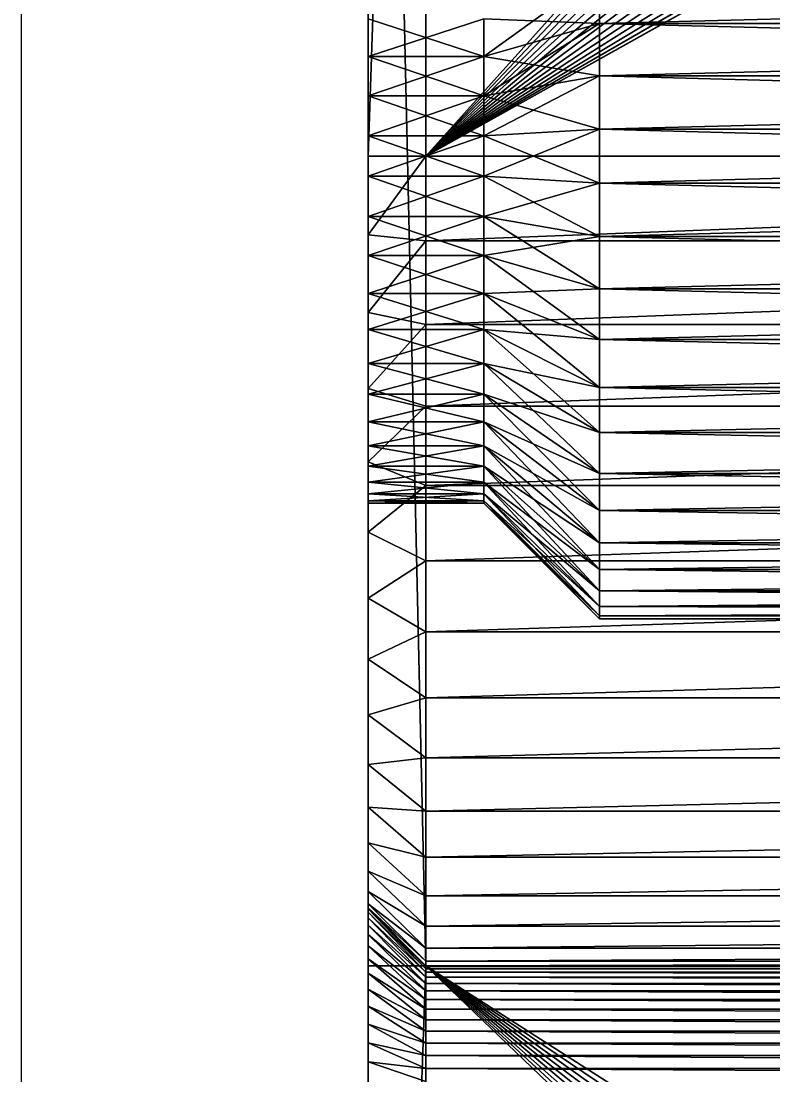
# Model space of a CAD drawing. Header units: millimetres. Extents: x 0 to 420, y 0 to 297.
# Drawn here: x 79.5 to 80.313, y 113.239 to 114.378 of the extents above; entities that cross this region are included whole.
import ezdxf

# ---------------------------------------------------------------- set-up
doc = ezdxf.new("R2010")
doc.units = ezdxf.units.MM
doc.layers.add('1', color=7, linetype='Continuous', true_color=0xffffff)
doc.layers.add('171', color=7, linetype='Continuous', true_color=0xffffff)
doc.styles.add('blockfont_v2', font='simplex.shx')
doc.dimstyles.get("Standard").update_dxf_attribs({"dimtxt": 0.18, "dimasz": 0.18, "dimexe": 0.18, "dimexo": 0.0625, "dimgap": 0.09, "dimtad": 0, "dimtih": 1, "dimtoh": 1, "dimdec": 4, "dimzin": 0, "dimdsep": 46, "dimtxsty": 'Standard', "dimcen": 0.09, "dimadec": 0, "dimazin": 0, "dimtfac": 1, "dimtdec": 4, "dimtofl": 0, "dimtmove": 0, "dimatfit": 3, "dimfxl": 1, "dimtolj": 1, "dimtzin": 0, "dimarcsym": 0})

# ---------------------------------------------------------------- blocks, each defined once
blk = doc.blocks.new('_U0')
at = {"layer": '171', "color": 124, "lineweight": 13, "transparency": 16777216}
for p, q in [((79.5, 116.9822), (79.5, 123.1461)), ((148, 116.9822), (148, 123.1461))]:
    blk.add_line(p, q, dxfattribs=at)
at = {"layer": '171', "color": 156, "lineweight": 13, "transparency": 16777216}
blk.add_line((79.5, 121.1461), (148, 121.1461), dxfattribs=at)
at = {"layer": '171', "color": 156, "lineweight": 18, "transparency": 16777216}
for points in [[(79.5, 121.1461), (83, 121.7632), (83, 120.529)], [(148, 121.1461), (144.5, 120.529), (144.5, 121.7632)]]:
    blk.add_solid(points, dxfattribs=at)
at = {"layer": '171', "color": 5, "linetype": 'Continuous', "lineweight": 13, "transparency": 16777216, "insert": (110.8358, 121.2234), "char_height": 3.5, "attachment_point": 7, "line_spacing_factor": 0.63253, "style": 'blockfont_v2'}
blk.add_mtext('\\W0.6866;548', dxfattribs=at)

msp = doc.modelspace()

# ---------------------------------------------------------------- linework, layer by layer
at = {"layer": '1', "color": 155, "linetype": 'Continuous', "lineweight": 18}
msp.add_line((79.5, 116.9822), (79.5, 48.4822), dxfattribs=at)
at = {"layer": '1', "color": 3, "linetype": 'Continuous', "lineweight": 18}
for p, q in [((79.875, 114.2322), (79.9375, 116.1072)), ((79.875, 116.1072), (79.875, 114.2322)), ((79.9375, 116.1072), (79.875, 114.2322)), ((79.875, 114.2322), (79.875, 116.1072)), ((79.875, 116.1072), (79.875, 114.2973)), ((79.875, 114.3397), (79.875, 116.1072)), ((79.875, 116.1072), (79.875, 114.254)), ((79.875, 114.2973), (79.875, 116.1072)), ((79.875, 116.1072), (79.875, 114.3397)), ((79.875, 116.1072), (79.875, 113.3572)), ((79.875, 114.254), (79.875, 116.1072)), ((79.9375, 113.3572), (79.875, 116.1072)), ((79.875, 116.1072), (79.9375, 113.3572)), ((79.875, 113.3572), (79.875, 116.1072)), ((79.9375, 116.1072), (79.9375, 114.2322)), ((79.9375, 114.2322), (79.9375, 116.1072)), ((79.9375, 113.3572), (79.9375, 116.1072)), ((79.9375, 116.1072), (79.9375, 113.3572)), ((79.9375, 114.2322), (80.8022, 115.1944)), ((80.8022, 115.1944), (79.9375, 114.2322)), ((79.9375, 114.2322), (80.8088, 115.1572)), ((80.8088, 115.1572), (79.9375, 114.2322)), ((79.9375, 114.2322), (80.8196, 115.121)), ((80.8196, 115.121), (79.9375, 114.2322)), ((79.9375, 114.2322), (80.8346, 115.0863)), ((80.8346, 115.0863), (79.9375, 114.2322)), ((79.9375, 114.2322), (80.8535, 115.0536)), ((80.8535, 115.0536), (79.9375, 114.2322)), ((80.876, 115.0233), (79.9375, 114.2322)), ((79.9375, 114.2322), (80.876, 115.0233)), ((79.9375, 114.2322), (80.902, 114.9958)), ((80.902, 114.9958), (79.9375, 114.2322)), ((79.9375, 114.2322), (80.9309, 114.9715)), ((80.9309, 114.9715), (79.9375, 114.2322)), ((79.9375, 114.2322), (80.9625, 114.9507)), ((80.9625, 114.9507), (79.9375, 114.2322)), ((79.9375, 114.2322), (80.9963, 114.9337)), ((80.9963, 114.9337), (79.9375, 114.2322)), ((79.9375, 114.2322), (81.0318, 114.9208)), ((81.0318, 114.9208), (79.9375, 114.2322)), ((81.0686, 114.9121), (79.9375, 114.2322)), ((79.9375, 114.2322), (81.0686, 114.9121)), ((79.9375, 114.2322), (81.1061, 114.9077)), ((79.9375, 114.2322), (81.1439, 114.9077)), ((81.1061, 114.9077), (79.9375, 114.2322)), ((81.1439, 114.9077), (79.9375, 114.2322)), ((80, 114.3397), (80.125, 114.4302)), ((80.125, 114.4302), (80, 114.3397)), ((80.125, 114.3756), (82.3125, 114.4302)), ((80.125, 114.3756), (80.125, 114.4302)), ((82.3125, 114.4302), (80.125, 114.3756)), ((80.125, 114.4302), (80.125, 114.3756)), ((80.125, 114.3756), (80.125, 114.4302)), ((80.125, 114.4302), (80.125, 114.3756)), ((79.875, 114.2322), (79.875, 114.4197)), ((79.875, 114.4197), (79.875, 114.2322)), ((79.875, 114.3397), (80, 114.3807)), ((79.875, 114.3397), (79.875, 114.3807)), ((80, 114.3807), (79.875, 114.3397)), ((79.875, 114.3807), (79.875, 114.3397)), ((79.875, 114.2322), (79.875, 114.3807)), ((79.875, 114.3807), (79.875, 114.2322)), ((79.875, 114.3807), (80, 114.3397)), ((79.875, 114.3807), (79.875, 114.3397)), ((80, 114.3397), (79.875, 114.3807)), ((79.875, 114.3397), (79.875, 114.3807)), ((80, 114.3397), (80, 114.3807)), ((80, 114.3807), (80, 114.3397)), ((80, 114.3397), (80, 114.3807)), ((80, 114.3807), (80.125, 114.3756)), ((80.125, 114.3756), (80, 114.3807)), ((80, 114.3807), (80, 114.3397)), ((80, 114.2973), (80.125, 114.3756)), ((80, 114.3397), (80.125, 114.3756)), ((80.125, 114.3756), (80, 114.2973)), ((80.125, 114.3756), (80, 114.3397)), ((80, 114.3397), (80.125, 114.3756)), ((80.125, 114.3756), (80, 114.3397)), ((80.125, 114.319), (82.3125, 114.3756)), ((80.125, 114.3756), (82.3125, 114.3756)), ((80.125, 114.319), (80.125, 114.3756)), ((82.3125, 114.3756), (80.125, 114.319)), ((82.3125, 114.3756), (80.125, 114.3756)), ((80.125, 114.3756), (80.125, 114.319)), ((80.125, 114.3756), (82.3125, 114.3756)), ((80.125, 114.3756), (82.3125, 114.319)), ((82.3125, 114.3756), (80.125, 114.3756)), ((80.125, 114.319), (80.125, 114.3756)), ((80.125, 114.3756), (80.125, 114.319)), ((82.3125, 114.319), (80.125, 114.3756)), ((79.875, 114.2973), (80, 114.3397)), ((79.875, 114.3397), (80, 114.3397)), ((79.875, 114.2973), (79.875, 114.3397)), ((80, 114.3397), (79.875, 114.2973)), ((79.875, 114.3397), (79.875, 114.2973)), ((79.875, 114.2322), (79.875, 114.3397)), ((80, 114.3397), (79.875, 114.3397)), ((79.875, 114.3397), (79.875, 114.2322)), ((79.875, 114.3397), (80, 114.3397)), ((79.875, 114.3397), (80, 114.2973)), ((80, 114.3397), (79.875, 114.3397)), ((79.875, 114.3397), (79.875, 114.2973)), ((80, 114.2973), (79.875, 114.3397)), ((79.875, 114.2973), (79.875, 114.3397)), ((80, 114.2973), (80, 114.3397)), ((80, 114.3397), (80, 114.2973)), ((80, 114.2973), (80, 114.3397)), ((80, 114.3397), (80.125, 114.319)), ((80.125, 114.319), (80, 114.3397)), ((80, 114.3397), (80, 114.2973)), ((80, 114.254), (80.125, 114.319)), ((80, 114.2973), (80.125, 114.319)), ((80.125, 114.319), (80, 114.254)), ((80.125, 114.319), (80, 114.2973)), ((80, 114.2973), (80.125, 114.319)), ((80.125, 114.319), (80, 114.2973)), ((80.125, 114.2612), (82.3125, 114.319)), ((80.125, 114.319), (82.3125, 114.319)), ((80.125, 114.2612), (80.125, 114.319)), ((82.3125, 114.319), (80.125, 114.2612)), ((82.3125, 114.319), (80.125, 114.319)), ((80.125, 114.319), (80.125, 114.2612)), ((80.125, 114.319), (82.3125, 114.319)), ((80.125, 114.319), (82.3125, 114.2612)), ((82.3125, 114.319), (80.125, 114.319)), ((80.125, 114.2612), (80.125, 114.319)), ((80.125, 114.319), (80.125, 114.2612)), ((82.3125, 114.2612), (80.125, 114.319)), ((79.875, 114.254), (80, 114.2973)), ((79.875, 114.2973), (80, 114.2973)), ((79.875, 114.254), (79.875, 114.2973)), ((80, 114.2973), (79.875, 114.254)), ((79.875, 114.2973), (79.875, 114.254)), ((79.875, 114.2322), (79.875, 114.2973)), ((80, 114.2973), (79.875, 114.2973)), ((79.875, 114.2973), (79.875, 114.2322)), ((79.875, 114.2973), (80, 114.2973)), ((79.875, 114.2973), (80, 114.254)), ((80, 114.2973), (79.875, 114.2973)), ((79.875, 114.2973), (79.875, 114.254)), ((80, 114.254), (79.875, 114.2973)), ((79.875, 114.254), (79.875, 114.2973)), ((80, 114.254), (80, 114.2973)), ((80, 114.2973), (80, 114.254)), ((80, 114.254), (80, 114.2973)), ((80, 114.2973), (80.125, 114.2612)), ((80.125, 114.2612), (80, 114.2973)), ((80, 114.2973), (80, 114.254)), ((79.875, 114.254), (79.875, 114.1472)), ((79.875, 114.2322), (79.875, 114.254)), ((79.875, 114.2104), (79.875, 114.254)), ((80, 114.254), (79.875, 114.2104)), ((79.875, 114.254), (80, 114.254)), ((79.875, 114.2104), (80, 114.254)), ((79.875, 114.254), (79.875, 114.2104)), ((79.875, 114.1472), (79.875, 114.254)), ((80, 114.254), (79.875, 114.254)), ((79.875, 114.254), (79.875, 114.2322)), ((79.875, 114.254), (80, 114.2104)), ((80, 114.254), (79.875, 114.254)), ((79.875, 114.254), (80, 114.254)), ((79.875, 114.254), (79.875, 114.2104)), ((80, 114.2104), (79.875, 114.254)), ((79.875, 113.3572), (79.875, 114.254)), ((79.875, 114.254), (79.875, 113.3572)), ((79.875, 114.2104), (79.875, 114.254)), ((80.125, 114.2612), (80, 114.254)), ((80, 114.2104), (80.125, 114.2612)), ((80.125, 114.2612), (80, 114.2104)), ((80, 114.254), (80.125, 114.2612)), ((80, 114.254), (80.125, 114.2612)), ((80.125, 114.2612), (80, 114.254)), ((80, 114.2104), (80, 114.254)), ((80, 114.254), (80, 114.2104)), ((80, 114.2104), (80, 114.254)), ((80, 114.254), (80.125, 114.2031)), ((80.125, 114.2031), (80, 114.254)), ((80, 114.254), (80, 114.2104)), ((80.125, 114.2031), (80.125, 114.2612)), ((82.3125, 114.2612), (80.125, 114.2031)), ((80.125, 114.2612), (82.3125, 114.2612)), ((80.125, 114.2031), (82.3125, 114.2612)), ((82.3125, 114.2612), (80.125, 114.2612)), ((80.125, 114.2612), (80.125, 114.2031)), ((80.125, 114.2612), (82.3125, 114.2031)), ((82.3125, 114.2612), (80.125, 114.2612)), ((80.125, 114.2612), (82.3125, 114.2612)), ((80.125, 114.2031), (80.125, 114.2612)), ((80.125, 114.2612), (80.125, 114.2031)), ((82.3125, 114.2031), (80.125, 114.2612)), ((79.875, 114.2322), (79.9375, 114.2322)), ((79.875, 114.1472), (79.9375, 114.2322)), ((79.875, 114.2322), (79.875, 114.1472)), ((79.9375, 114.2322), (79.875, 114.2322)), ((79.9375, 114.2322), (79.875, 114.1472)), ((79.875, 114.1472), (79.875, 114.2322)), ((79.9375, 114.2322), (82.3125, 114.2322)), ((79.9375, 114.1407), (82.3125, 114.2322)), ((79.9375, 114.2322), (79.9375, 114.1407)), ((82.3125, 114.2322), (79.9375, 114.2322)), ((82.3125, 114.2322), (79.9375, 114.1407)), ((79.9375, 114.1407), (79.9375, 114.2322)), ((80, 114.2104), (79.875, 114.2104)), ((79.875, 114.2104), (79.875, 114.1472)), ((79.875, 114.2104), (79.875, 114.0632)), ((79.875, 114.1472), (79.875, 114.2104)), ((79.875, 114.167), (79.875, 114.2104)), ((80, 114.2104), (79.875, 114.167)), ((79.875, 114.2104), (80, 114.2104)), ((79.875, 114.167), (80, 114.2104)), ((79.875, 114.2104), (79.875, 114.167)), ((79.875, 114.0632), (79.875, 114.2104)), ((79.875, 114.2104), (79.875, 114.167)), ((80, 114.167), (79.875, 114.2104)), ((79.875, 114.2104), (80, 114.167)), ((80, 114.2104), (79.875, 114.2104)), ((79.875, 114.2104), (80, 114.2104)), ((79.875, 113.3572), (79.875, 114.2104)), ((79.875, 114.2104), (79.875, 113.3572)), ((79.875, 114.167), (79.875, 114.2104)), ((80.125, 114.2031), (80, 114.2104)), ((80, 114.167), (80, 114.2104)), ((80, 114.2104), (80.125, 114.2031)), ((80, 114.2104), (80, 114.167)), ((80, 114.167), (80, 114.2104)), ((80.125, 114.1453), (80, 114.2104)), ((80, 114.2104), (80, 114.167)), ((80, 114.2104), (80.125, 114.2031)), ((80.125, 114.2031), (80, 114.2104)), ((80, 114.2104), (80.125, 114.1453)), ((80, 114.167), (80.125, 114.2031)), ((80.125, 114.2031), (80, 114.167)), ((82.3125, 114.2031), (80.125, 114.2031)), ((80.125, 114.1453), (80.125, 114.2031)), ((82.3125, 114.2031), (80.125, 114.1453)), ((80.125, 114.2031), (82.3125, 114.2031)), ((80.125, 114.1453), (82.3125, 114.2031)), ((80.125, 114.2031), (80.125, 114.1453)), ((80.125, 114.1453), (80.125, 114.2031)), ((80.125, 114.2031), (80.125, 114.1453)), ((82.3125, 114.1453), (80.125, 114.2031)), ((80.125, 114.2031), (82.3125, 114.1453)), ((82.3125, 114.2031), (80.125, 114.2031)), ((80.125, 114.2031), (82.3125, 114.2031)), ((80, 114.167), (79.875, 114.167)), ((79.875, 114.167), (79.875, 114.0632)), ((79.875, 114.167), (79.875, 113.9811)), ((79.875, 114.0632), (79.875, 114.167)), ((79.875, 114.1246), (79.875, 114.167)), ((80, 114.167), (79.875, 114.1246)), ((79.875, 114.167), (80, 114.167)), ((79.875, 114.1246), (80, 114.167)), ((79.875, 114.167), (79.875, 114.1246)), ((79.875, 113.9811), (79.875, 114.167)), ((79.875, 114.167), (79.875, 114.1246)), ((80, 114.1246), (79.875, 114.167)), ((79.875, 114.167), (80, 114.1246)), ((80, 114.167), (79.875, 114.167)), ((79.875, 114.167), (80, 114.167)), ((79.875, 113.3572), (79.875, 114.167)), ((79.875, 114.167), (79.875, 113.3572)), ((79.875, 114.1246), (79.875, 114.167)), ((80.125, 114.1453), (80, 114.167)), ((80, 114.1246), (80, 114.167)), ((80, 114.167), (80.125, 114.1453)), ((80, 114.167), (80, 114.1246)), ((80, 114.1246), (80, 114.167)), ((80.125, 114.0888), (80, 114.167)), ((80, 114.167), (80, 114.1246)), ((80, 114.167), (80.125, 114.1453)), ((80.125, 114.1453), (80, 114.167)), ((80, 114.167), (80.125, 114.0888)), ((79.875, 114.1472), (79.9375, 114.1407)), ((79.875, 114.1472), (79.875, 114.0632)), ((79.9375, 114.1407), (79.875, 114.1472)), ((79.875, 114.0632), (79.875, 114.1472)), ((79.875, 114.0632), (79.9375, 114.1407)), ((79.9375, 114.1407), (79.875, 114.0632)), ((79.9375, 114.1407), (82.3125, 114.1407)), ((79.9375, 114.0502), (82.3125, 114.1407)), ((79.9375, 114.1407), (79.9375, 114.0502)), ((82.3125, 114.1407), (79.9375, 114.1407)), ((82.3125, 114.1407), (79.9375, 114.0502)), ((79.9375, 114.0502), (79.9375, 114.1407)), ((80, 114.1246), (80.125, 114.1453)), ((80.125, 114.1453), (80, 114.1246)), ((82.3125, 114.1453), (80.125, 114.1453)), ((80.125, 114.0888), (80.125, 114.1453)), ((82.3125, 114.1453), (80.125, 114.0888)), ((80.125, 114.1453), (82.3125, 114.1453)), ((80.125, 114.0888), (82.3125, 114.1453)), ((80.125, 114.1453), (80.125, 114.0888)), ((80.125, 114.0888), (80.125, 114.1453)), ((80.125, 114.1453), (80.125, 114.0888)), ((82.3125, 114.0888), (80.125, 114.1453)), ((80.125, 114.1453), (82.3125, 114.0888)), ((82.3125, 114.1453), (80.125, 114.1453)), ((80.125, 114.1453), (82.3125, 114.1453)), ((80, 114.1246), (79.875, 114.1246)), ((79.875, 114.1246), (79.875, 113.9811)), ((79.875, 114.1246), (79.875, 113.9017)), ((79.875, 113.9811), (79.875, 114.1246)), ((79.875, 114.0836), (79.875, 114.1246)), ((80, 114.1246), (79.875, 114.0836)), ((79.875, 114.1246), (80, 114.1246)), ((79.875, 114.0836), (80, 114.1246)), ((79.875, 114.1246), (79.875, 114.0836)), ((79.875, 113.9017), (79.875, 114.1246)), ((79.875, 114.1246), (79.875, 114.0836)), ((80, 114.0836), (79.875, 114.1246)), ((79.875, 114.1246), (80, 114.0836)), ((80, 114.1246), (79.875, 114.1246)), ((79.875, 114.1246), (80, 114.1246)), ((79.875, 114.1246), (79.875, 113.3572)), ((79.875, 114.0836), (79.875, 114.1246)), ((79.875, 113.3572), (79.875, 114.1246)), ((80.125, 114.0888), (80, 114.1246)), ((80, 114.0836), (80, 114.1246)), ((80, 114.1246), (80.125, 114.0888)), ((80, 114.1246), (80, 114.0836)), ((80, 114.0836), (80, 114.1246)), ((80.125, 114.0341), (80, 114.1246)), ((80, 114.1246), (80, 114.0836)), ((80, 114.1246), (80.125, 114.0888)), ((80.125, 114.0888), (80, 114.1246)), ((80, 114.1246), (80.125, 114.0341)), ((80, 114.0836), (79.875, 114.0836)), ((79.875, 114.0836), (79.875, 113.9017)), ((79.875, 114.0836), (79.875, 113.8259)), ((79.875, 113.9017), (79.875, 114.0836)), ((79.875, 114.0447), (79.875, 114.0836)), ((80, 114.0836), (79.875, 114.0447)), ((79.875, 114.0836), (80, 114.0836)), ((79.875, 114.0447), (80, 114.0836)), ((79.875, 114.0836), (79.875, 114.0447)), ((79.875, 113.8259), (79.875, 114.0836)), ((79.875, 114.0836), (79.875, 114.0447)), ((80, 114.0447), (79.875, 114.0836)), ((79.875, 114.0836), (80, 114.0447)), ((80, 114.0836), (79.875, 114.0836)), ((79.875, 114.0836), (80, 114.0836)), ((79.875, 113.3572), (79.875, 114.0836)), ((79.875, 114.0836), (79.875, 113.3572)), ((79.875, 114.0447), (79.875, 114.0836)), ((80, 114.0836), (80.125, 114.0888)), ((80.125, 114.0888), (80, 114.0836)), ((80.125, 114.0341), (80, 114.0836)), ((80, 114.0447), (80, 114.0836)), ((80, 114.0836), (80.125, 114.0341)), ((80, 114.0836), (80, 114.0447)), ((80, 114.0447), (80, 114.0836)), ((80.125, 113.9822), (80, 114.0836)), ((80, 114.0836), (80, 114.0447)), ((80, 114.0836), (80.125, 114.0341)), ((80.125, 114.0341), (80, 114.0836)), ((80, 114.0836), (80.125, 113.9822)), ((82.3125, 114.0888), (80.125, 114.0888)), ((80.125, 114.0341), (80.125, 114.0888)), ((82.3125, 114.0888), (80.125, 114.0341)), ((80.125, 114.0888), (82.3125, 114.0888)), ((80.125, 114.0341), (82.3125, 114.0888)), ((80.125, 114.0888), (80.125, 114.0341)), ((80.125, 114.0341), (80.125, 114.0888)), ((80.125, 114.0888), (80.125, 114.0341)), ((82.3125, 114.0341), (80.125, 114.0888)), ((80.125, 114.0888), (82.3125, 114.0341)), ((82.3125, 114.0888), (80.125, 114.0888)), ((80.125, 114.0888), (82.3125, 114.0888)), ((79.875, 114.0632), (79.9375, 114.0502)), ((79.875, 114.0632), (79.875, 113.9811)), ((79.9375, 114.0502), (79.875, 114.0632)), ((79.875, 113.9811), (79.875, 114.0632)), ((79.875, 113.9811), (79.9375, 114.0502)), ((79.9375, 114.0502), (79.875, 113.9811)), ((79.9375, 114.0502), (82.3125, 114.0502)), ((79.9375, 113.9618), (82.3125, 114.0502)), ((79.9375, 114.0502), (79.9375, 113.9618)), ((82.3125, 114.0502), (79.9375, 114.0502)), ((82.3125, 114.0502), (79.9375, 113.9618)), ((79.9375, 113.9618), (79.9375, 114.0502)), ((80, 114.0447), (79.875, 114.0447)), ((79.875, 114.0447), (79.875, 113.8259)), ((79.875, 114.0447), (79.875, 113.7546)), ((79.875, 113.8259), (79.875, 114.0447)), ((79.875, 114.0082), (79.875, 114.0447)), ((80, 114.0447), (79.875, 114.0082)), ((79.875, 114.0447), (80, 114.0447)), ((79.875, 114.0082), (80, 114.0447)), ((79.875, 114.0447), (79.875, 114.0082)), ((79.875, 113.7546), (79.875, 114.0447)), ((79.875, 114.0447), (79.875, 114.0082)), ((80, 114.0082), (79.875, 114.0447)), ((79.875, 114.0447), (80, 114.0082)), ((80, 114.0447), (79.875, 114.0447)), ((79.875, 114.0447), (80, 114.0447)), ((79.875, 113.3572), (79.875, 114.0447)), ((79.875, 114.0447), (79.875, 113.3572)), ((79.875, 114.0082), (79.875, 114.0447)), ((80, 114.0447), (80.125, 114.0341)), ((80.125, 113.9822), (80, 114.0447)), ((80.125, 114.0341), (80, 114.0447)), ((80, 114.0082), (80, 114.0447)), ((80, 114.0447), (80.125, 113.9822)), ((80, 114.0447), (80, 114.0082)), ((80, 114.0082), (80, 114.0447)), ((80.125, 113.9336), (80, 114.0447)), ((80, 114.0447), (80, 114.0082)), ((80, 114.0447), (80.125, 113.9822)), ((80.125, 113.9822), (80, 114.0447)), ((80, 114.0447), (80.125, 113.9336)), ((82.3125, 114.0341), (80.125, 114.0341)), ((80.125, 113.9822), (80.125, 114.0341)), ((82.3125, 114.0341), (80.125, 113.9822)), ((80.125, 114.0341), (82.3125, 114.0341)), ((80.125, 113.9822), (82.3125, 114.0341)), ((80.125, 114.0341), (80.125, 113.9822)), ((80.125, 113.9822), (80.125, 114.0341)), ((80.125, 114.0341), (80.125, 113.9822)), ((82.3125, 113.9822), (80.125, 114.0341)), ((80.125, 114.0341), (82.3125, 113.9822)), ((82.3125, 114.0341), (80.125, 114.0341)), ((80.125, 114.0341), (82.3125, 114.0341)), ((80, 114.0082), (79.875, 114.0082)), ((79.875, 114.0082), (79.875, 113.7546)), ((79.875, 114.0082), (79.875, 113.6885)), ((79.875, 113.7546), (79.875, 114.0082)), ((79.875, 113.9748), (79.875, 114.0082)), ((80, 114.0082), (79.875, 113.9748)), ((79.875, 114.0082), (80, 114.0082)), ((79.875, 113.9748), (80, 114.0082)), ((79.875, 114.0082), (79.875, 113.9748)), ((79.875, 113.6885), (79.875, 114.0082)), ((79.875, 114.0082), (79.875, 113.9748)), ((80, 113.9748), (79.875, 114.0082)), ((79.875, 114.0082), (80, 113.9748)), ((80, 114.0082), (79.875, 114.0082)), ((79.875, 114.0082), (80, 114.0082)), ((79.875, 113.3572), (79.875, 114.0082)), ((79.875, 114.0082), (79.875, 113.3572)), ((79.875, 113.9748), (79.875, 114.0082)), ((80, 114.0082), (80.125, 113.9822)), ((80.125, 113.9336), (80, 114.0082)), ((80.125, 113.9822), (80, 114.0082)), ((80, 113.9748), (80, 114.0082)), ((80, 114.0082), (80.125, 113.9336)), ((80, 114.0082), (80, 113.9748)), ((80, 113.9748), (80, 114.0082)), ((80.125, 113.889), (80, 114.0082)), ((80, 114.0082), (80, 113.9748)), ((80, 114.0082), (80.125, 113.9336)), ((80.125, 113.9336), (80, 114.0082)), ((80, 114.0082), (80.125, 113.889)), ((79.875, 113.9811), (79.9375, 113.9618)), ((79.875, 113.9811), (79.875, 113.9017)), ((79.9375, 113.9618), (79.875, 113.9811)), ((79.875, 113.9017), (79.875, 113.9811)), ((82.3125, 113.9822), (80.125, 113.9822)), ((80.125, 113.9336), (80.125, 113.9822)), ((82.3125, 113.9822), (80.125, 113.9336)), ((80.125, 113.9822), (82.3125, 113.9822)), ((80.125, 113.9336), (82.3125, 113.9822)), ((80.125, 113.9822), (80.125, 113.9336)), ((80.125, 113.9336), (80.125, 113.9822)), ((80.125, 113.9822), (80.125, 113.9336)), ((82.3125, 113.9336), (80.125, 113.9822)), ((80.125, 113.9822), (82.3125, 113.9336)), ((82.3125, 113.9822), (80.125, 113.9822)), ((80.125, 113.9822), (82.3125, 113.9822)), ((80, 113.9748), (79.875, 113.9748)), ((79.875, 113.9748), (79.875, 113.6885)), ((79.875, 113.9748), (79.875, 113.6284)), ((79.875, 113.6885), (79.875, 113.9748)), ((79.875, 113.9449), (79.875, 113.9748)), ((80, 113.9748), (79.875, 113.9449)), ((79.875, 113.9748), (80, 113.9748)), ((79.875, 113.9449), (80, 113.9748)), ((79.875, 113.9748), (79.875, 113.9449)), ((79.875, 113.6284), (79.875, 113.9748)), ((79.875, 113.9748), (79.875, 113.9449)), ((80, 113.9449), (79.875, 113.9748)), ((79.875, 113.9748), (80, 113.9449)), ((80, 113.9748), (79.875, 113.9748)), ((79.875, 113.9748), (80, 113.9748)), ((79.875, 113.3572), (79.875, 113.9748)), ((79.875, 113.9748), (79.875, 113.3572)), ((79.875, 113.9449), (79.875, 113.9748)), ((80, 113.9748), (80.125, 113.9336)), ((80.125, 113.889), (80, 113.9748)), ((80.125, 113.9336), (80, 113.9748)), ((80, 113.9449), (80, 113.9748)), ((80, 113.9748), (80.125, 113.889)), ((80, 113.9748), (80, 113.9449)), ((80, 113.9449), (80, 113.9748)), ((80.125, 113.8491), (80, 113.9748)), ((80, 113.9748), (80, 113.9449)), ((80, 113.9748), (80.125, 113.889)), ((80.125, 113.889), (80, 113.9748)), ((80, 113.9748), (80.125, 113.8491)), ((79.875, 113.9017), (79.9375, 113.9618)), ((79.9375, 113.9618), (79.875, 113.9017)), ((79.9375, 113.9618), (82.3125, 113.9618)), ((79.9375, 113.8763), (82.3125, 113.9618)), ((79.9375, 113.9618), (79.9375, 113.8763)), ((82.3125, 113.9618), (79.9375, 113.9618)), ((82.3125, 113.9618), (79.9375, 113.8763)), ((79.9375, 113.8763), (79.9375, 113.9618)), ((80, 113.9449), (79.875, 113.9449)), ((79.875, 113.9449), (79.875, 113.6284)), ((79.875, 113.9449), (79.875, 113.5748)), ((79.875, 113.6284), (79.875, 113.9449)), ((79.875, 113.9189), (79.875, 113.9449)), ((80, 113.9449), (79.875, 113.9189)), ((79.875, 113.9449), (80, 113.9449)), ((79.875, 113.9189), (80, 113.9449)), ((79.875, 113.9449), (79.875, 113.9189)), ((79.875, 113.5748), (79.875, 113.9449)), ((79.875, 113.9449), (79.875, 113.9189)), ((80, 113.9189), (79.875, 113.9449)), ((79.875, 113.9449), (80, 113.9189)), ((80, 113.9449), (79.875, 113.9449)), ((79.875, 113.9449), (80, 113.9449)), ((79.875, 113.9449), (79.875, 113.3572)), ((79.875, 113.9189), (79.875, 113.9449)), ((79.875, 113.3572), (79.875, 113.9449)), ((80, 113.9449), (80.125, 113.889)), ((80.125, 113.8491), (80, 113.9449)), ((80.125, 113.889), (80, 113.9449)), ((80, 113.9189), (80, 113.9449)), ((80, 113.9449), (80.125, 113.8491)), ((80, 113.9449), (80, 113.9189)), ((80, 113.9189), (80, 113.9449)), ((80.125, 113.8144), (80, 113.9449)), ((80, 113.9449), (80, 113.9189)), ((80, 113.9449), (80.125, 113.8491)), ((80.125, 113.8491), (80, 113.9449)), ((80, 113.9449), (80.125, 113.8144)), ((82.3125, 113.9336), (80.125, 113.9336)), ((80.125, 113.889), (80.125, 113.9336)), ((82.3125, 113.9336), (80.125, 113.889)), ((80.125, 113.9336), (82.3125, 113.9336)), ((80.125, 113.889), (82.3125, 113.9336)), ((80.125, 113.9336), (80.125, 113.889)), ((80.125, 113.889), (80.125, 113.9336)), ((80.125, 113.9336), (80.125, 113.889)), ((82.3125, 113.889), (80.125, 113.9336)), ((80.125, 113.9336), (82.3125, 113.889)), ((82.3125, 113.9336), (80.125, 113.9336)), ((80.125, 113.9336), (82.3125, 113.9336)), ((80, 113.9189), (79.875, 113.9189)), ((79.875, 113.9189), (79.875, 113.5748)), ((79.875, 113.9189), (79.875, 113.5285)), ((79.875, 113.5748), (79.875, 113.9189)), ((79.875, 113.8971), (79.875, 113.9189)), ((80, 113.9189), (79.875, 113.8971)), ((79.875, 113.9189), (80, 113.9189)), ((79.875, 113.8971), (80, 113.9189)), ((79.875, 113.9189), (79.875, 113.8971)), ((79.875, 113.5285), (79.875, 113.9189)), ((79.875, 113.9189), (79.875, 113.8971)), ((80, 113.8971), (79.875, 113.9189)), ((79.875, 113.9189), (80, 113.8971)), ((80, 113.9189), (79.875, 113.9189)), ((79.875, 113.9189), (80, 113.9189)), ((79.875, 113.9189), (79.875, 113.3788)), ((79.875, 113.8971), (79.875, 113.9189)), ((79.875, 113.9189), (79.875, 113.3572)), ((79.875, 113.3788), (79.875, 113.9189)), ((79.875, 113.3572), (79.875, 113.9189)), ((80, 113.9189), (80.125, 113.8491)), ((80.125, 113.8144), (80, 113.9189)), ((80.125, 113.8491), (80, 113.9189)), ((80, 113.8971), (80, 113.9189)), ((80, 113.9189), (80.125, 113.8144)), ((80, 113.9189), (80, 113.8971)), ((80, 113.8971), (80, 113.9189)), ((80.125, 113.7853), (80, 113.9189)), ((80, 113.9189), (80, 113.8971)), ((80, 113.9189), (80.125, 113.8144)), ((80.125, 113.8144), (80, 113.9189)), ((80, 113.9189), (80.125, 113.7853)), ((79.875, 113.9017), (79.9375, 113.8763)), ((79.875, 113.9017), (79.875, 113.8259)), ((79.9375, 113.8763), (79.875, 113.9017)), ((79.875, 113.8259), (79.875, 113.9017)), ((80, 113.8971), (79.875, 113.8971)), ((79.875, 113.8971), (79.875, 113.4899)), ((79.875, 113.5285), (79.875, 113.8971)), ((79.875, 113.8971), (79.875, 113.4594)), ((79.875, 113.4899), (79.875, 113.8971)), ((79.875, 113.8971), (79.875, 113.5285)), ((79.875, 113.8798), (79.875, 113.8971)), ((80, 113.8971), (79.875, 113.8798)), ((79.875, 113.8971), (80, 113.8971)), ((79.875, 113.8798), (80, 113.8971)), ((79.875, 113.8971), (79.875, 113.8798)), ((79.875, 113.4594), (79.875, 113.8971)), ((79.875, 113.8971), (79.875, 113.8798)), ((80, 113.8798), (79.875, 113.8971)), ((79.875, 113.8971), (80, 113.8798)), ((80, 113.8971), (79.875, 113.8971)), ((79.875, 113.8971), (80, 113.8971)), ((79.875, 113.8971), (79.875, 113.4185)), ((79.875, 113.8798), (79.875, 113.8971)), ((79.875, 113.8971), (79.875, 113.415)), ((79.875, 113.4185), (79.875, 113.8971)), ((79.875, 113.8971), (79.875, 113.4091)), ((79.875, 113.415), (79.875, 113.8971)), ((79.875, 113.8971), (79.875, 113.4011)), ((79.875, 113.4091), (79.875, 113.8971)), ((79.875, 113.8971), (79.875, 113.3909)), ((79.875, 113.4011), (79.875, 113.8971)), ((79.875, 113.8971), (79.875, 113.3788)), ((79.875, 113.3909), (79.875, 113.8971)), ((79.875, 113.3788), (79.875, 113.8971)), ((80, 113.8971), (80.125, 113.8144)), ((80.125, 113.7853), (80, 113.8971)), ((80.125, 113.8144), (80, 113.8971)), ((80, 113.8798), (80, 113.8971)), ((80, 113.8971), (80.125, 113.7853)), ((80, 113.8971), (80, 113.8798)), ((80, 113.8798), (80, 113.8971)), ((80.125, 113.7623), (80, 113.8971)), ((80, 113.8971), (80, 113.8798)), ((80, 113.8971), (80.125, 113.7853)), ((80.125, 113.7853), (80, 113.8971)), ((80, 113.8971), (80.125, 113.7623)), ((82.3125, 113.889), (80.125, 113.889)), ((80.125, 113.8491), (80.125, 113.889)), ((82.3125, 113.889), (80.125, 113.8491)), ((80.125, 113.889), (82.3125, 113.889)), ((80.125, 113.8491), (82.3125, 113.889)), ((80.125, 113.889), (80.125, 113.8491)), ((80.125, 113.8491), (80.125, 113.889)), ((80.125, 113.889), (80.125, 113.8491)), ((82.3125, 113.8491), (80.125, 113.889)), ((80.125, 113.889), (82.3125, 113.8491)), ((82.3125, 113.889), (80.125, 113.889)), ((80.125, 113.889), (82.3125, 113.889)), ((80, 113.8798), (79.875, 113.8798)), ((79.875, 113.8798), (79.875, 113.4594)), ((79.875, 113.8798), (79.875, 113.4374)), ((79.875, 113.4594), (79.875, 113.8798)), ((79.875, 113.8673), (79.875, 113.8798)), ((80, 113.8798), (79.875, 113.8673)), ((79.875, 113.8798), (80, 113.8798)), ((79.875, 113.8673), (80, 113.8798)), ((79.875, 113.8798), (79.875, 113.8673)), ((79.875, 113.4374), (79.875, 113.8798)), ((79.875, 113.8798), (79.875, 113.8673)), ((80, 113.8673), (79.875, 113.8798)), ((79.875, 113.8798), (80, 113.8673)), ((80, 113.8798), (79.875, 113.8798)), ((79.875, 113.8798), (80, 113.8798)), ((79.875, 113.8798), (79.875, 113.4197)), ((79.875, 113.8673), (79.875, 113.8798)), ((79.875, 113.4185), (79.875, 113.8798)), ((79.875, 113.8798), (79.875, 113.4185)), ((79.875, 113.4197), (79.875, 113.8798)), ((79.875, 113.8259), (79.9375, 113.8763)), ((79.9375, 113.8763), (79.875, 113.8259)), ((79.9375, 113.8763), (82.3125, 113.8763)), ((79.9375, 113.7947), (82.3125, 113.8763)), ((79.9375, 113.8763), (79.9375, 113.7947)), ((82.3125, 113.8763), (79.9375, 113.8763)), ((82.3125, 113.8763), (79.9375, 113.7947)), ((79.9375, 113.7947), (79.9375, 113.8763)), ((80, 113.8798), (80.125, 113.7853)), ((80.125, 113.7623), (80, 113.8798)), ((80.125, 113.7853), (80, 113.8798)), ((80, 113.8673), (80, 113.8798)), ((80, 113.8798), (80.125, 113.7623)), ((80, 113.8798), (80, 113.8673)), ((80, 113.8798), (80, 113.8673)), ((80.125, 113.7456), (80, 113.8798)), ((80, 113.8673), (80, 113.8798)), ((80, 113.8798), (80.125, 113.7623)), ((80.125, 113.7623), (80, 113.8798)), ((80, 113.8798), (80.125, 113.7456)), ((80, 113.8673), (79.875, 113.8673)), ((79.875, 113.8673), (79.875, 113.4374)), ((79.875, 113.8673), (79.875, 113.4241)), ((79.875, 113.4374), (79.875, 113.8673)), ((79.875, 113.8597), (79.875, 113.8673)), ((80, 113.8673), (79.875, 113.8597)), ((79.875, 113.8673), (80, 113.8673)), ((79.875, 113.8597), (80, 113.8673)), ((79.875, 113.8673), (79.875, 113.8597)), ((79.875, 113.4241), (79.875, 113.8673)), ((79.875, 113.8673), (79.875, 113.8597)), ((80, 113.8597), (79.875, 113.8673)), ((79.875, 113.8673), (80, 113.8597)), ((80, 113.8673), (79.875, 113.8673)), ((79.875, 113.8673), (79.875, 113.4197)), ((79.875, 113.8597), (79.875, 113.8673)), ((79.875, 113.8673), (80, 113.8673)), ((79.875, 113.4197), (79.875, 113.8673)), ((79.875, 113.8673), (79.875, 113.4197)), ((79.875, 113.4197), (79.875, 113.8673)), ((80, 113.8673), (80.125, 113.7623)), ((80.125, 113.7456), (80, 113.8673)), ((80.125, 113.7623), (80, 113.8673)), ((80, 113.8597), (80, 113.8673)), ((80, 113.8673), (80.125, 113.7456)), ((80, 113.8673), (80, 113.8597)), ((80, 113.8673), (80, 113.8597)), ((80.125, 113.7355), (80, 113.8673)), ((80, 113.8597), (80, 113.8673)), ((80.125, 113.7456), (80, 113.8673)), ((80, 113.8673), (80.125, 113.7355)), ((80, 113.8673), (80.125, 113.7456)), ((80, 113.8597), (79.875, 113.8597)), ((79.875, 113.8597), (79.875, 113.4241)), ((79.875, 113.8597), (79.875, 113.4197)), ((79.875, 113.4241), (79.875, 113.8597)), ((79.875, 113.8572), (79.875, 113.8597)), ((80, 113.8597), (79.875, 113.8572)), ((79.875, 113.8597), (80, 113.8597)), ((79.875, 113.8572), (80, 113.8597)), ((79.875, 113.8597), (79.875, 113.8572)), ((79.875, 113.4197), (79.875, 113.8597)), ((79.875, 113.8597), (79.875, 113.8572)), ((80, 113.8572), (79.875, 113.8597)), ((79.875, 113.8597), (80, 113.8572)), ((80, 113.8597), (79.875, 113.8597)), ((79.875, 113.8597), (79.875, 113.4197)), ((79.875, 113.8572), (79.875, 113.8597)), ((79.875, 113.8597), (80, 113.8597)), ((79.875, 113.4197), (79.875, 113.8597)), ((80, 113.8572), (79.875, 113.8572)), ((79.875, 113.8572), (79.875, 113.4197)), ((79.875, 113.8572), (80, 113.8572)), ((79.875, 113.4197), (79.875, 113.8572)), ((80, 113.8597), (80.125, 113.7456)), ((80.125, 113.7355), (80, 113.8597)), ((80.125, 113.7456), (80, 113.8597)), ((80, 113.8572), (80, 113.8597)), ((80, 113.8597), (80.125, 113.7355)), ((80, 113.8597), (80, 113.8572)), ((80, 113.8597), (80, 113.8572)), ((80.125, 113.7322), (80, 113.8597)), ((80, 113.8572), (80, 113.8597)), ((80.125, 113.7355), (80, 113.8597)), ((80, 113.8597), (80.125, 113.7322)), ((80, 113.8597), (80.125, 113.7355)), ((80, 113.8572), (80.125, 113.7355)), ((80.125, 113.7322), (80, 113.8572)), ((80.125, 113.7355), (80, 113.8572)), ((80, 113.8572), (80.125, 113.7322)), ((82.3125, 113.8491), (80.125, 113.8491)), ((80.125, 113.8144), (80.125, 113.8491)), ((82.3125, 113.8491), (80.125, 113.8144)), ((80.125, 113.8491), (82.3125, 113.8491)), ((80.125, 113.8144), (82.3125, 113.8491)), ((80.125, 113.8491), (80.125, 113.8144)), ((80.125, 113.8144), (80.125, 113.8491)), ((80.125, 113.8491), (80.125, 113.8144)), ((82.3125, 113.8144), (80.125, 113.8491)), ((80.125, 113.8491), (82.3125, 113.8144)), ((82.3125, 113.8491), (80.125, 113.8491)), ((80.125, 113.8491), (82.3125, 113.8491)), ((79.875, 113.8259), (79.9375, 113.7947)), ((79.875, 113.8259), (79.875, 113.7546)), ((79.9375, 113.7947), (79.875, 113.8259)), ((79.875, 113.7546), (79.875, 113.8259)), ((82.3125, 113.8144), (80.125, 113.8144)), ((80.125, 113.7853), (80.125, 113.8144)), ((82.3125, 113.8144), (80.125, 113.7853)), ((80.125, 113.8144), (82.3125, 113.8144)), ((80.125, 113.7853), (82.3125, 113.8144)), ((80.125, 113.8144), (80.125, 113.7853)), ((80.125, 113.7853), (80.125, 113.8144)), ((80.125, 113.8144), (80.125, 113.7853)), ((82.3125, 113.7853), (80.125, 113.8144)), ((80.125, 113.8144), (82.3125, 113.7853)), ((82.3125, 113.8144), (80.125, 113.8144)), ((80.125, 113.8144), (82.3125, 113.8144)), ((79.875, 113.7546), (79.9375, 113.7947)), ((79.9375, 113.7947), (79.875, 113.7546)), ((79.9375, 113.7947), (82.3125, 113.7947)), ((79.9375, 113.7179), (82.3125, 113.7947)), ((79.9375, 113.7947), (79.9375, 113.7179)), ((82.3125, 113.7947), (79.9375, 113.7947)), ((82.3125, 113.7947), (79.9375, 113.7179)), ((79.9375, 113.7179), (79.9375, 113.7947)), ((82.3125, 113.7853), (80.125, 113.7853)), ((80.125, 113.7623), (80.125, 113.7853)), ((82.3125, 113.7853), (80.125, 113.7623)), ((80.125, 113.7853), (82.3125, 113.7853)), ((80.125, 113.7623), (82.3125, 113.7853)), ((80.125, 113.7853), (80.125, 113.7623)), ((80.125, 113.7623), (80.125, 113.7853)), ((80.125, 113.7853), (80.125, 113.7623)), ((82.3125, 113.7623), (80.125, 113.7853)), ((80.125, 113.7853), (82.3125, 113.7623)), ((82.3125, 113.7853), (80.125, 113.7853)), ((80.125, 113.7853), (82.3125, 113.7853)), ((82.3125, 113.7623), (80.125, 113.7623)), ((80.125, 113.7456), (80.125, 113.7623)), ((82.3125, 113.7623), (80.125, 113.7456)), ((80.125, 113.7623), (82.3125, 113.7623)), ((80.125, 113.7456), (82.3125, 113.7623)), ((80.125, 113.7623), (80.125, 113.7456)), ((80.125, 113.7456), (80.125, 113.7623)), ((80.125, 113.7623), (80.125, 113.7456)), ((82.3125, 113.7456), (80.125, 113.7623)), ((80.125, 113.7623), (82.3125, 113.7456)), ((82.3125, 113.7623), (80.125, 113.7623)), ((80.125, 113.7623), (82.3125, 113.7623)), ((79.875, 113.7546), (79.9375, 113.7179)), ((79.875, 113.7546), (79.875, 113.6885)), ((79.9375, 113.7179), (79.875, 113.7546)), ((79.875, 113.6885), (79.875, 113.7546)), ((82.3125, 113.7456), (80.125, 113.7456)), ((80.125, 113.7355), (80.125, 113.7456)), ((82.3125, 113.7456), (80.125, 113.7355)), ((80.125, 113.7456), (82.3125, 113.7456)), ((80.125, 113.7355), (82.3125, 113.7456)), ((80.125, 113.7456), (80.125, 113.7355)), ((80.125, 113.7355), (80.125, 113.7456)), ((80.125, 113.7456), (80.125, 113.7355)), ((82.3125, 113.7355), (80.125, 113.7456)), ((80.125, 113.7456), (82.3125, 113.7355)), ((82.3125, 113.7456), (80.125, 113.7456)), ((80.125, 113.7456), (82.3125, 113.7456)), ((82.3125, 113.7355), (80.125, 113.7355)), ((80.125, 113.7355), (80.125, 113.7322)), ((80.125, 113.7322), (80.125, 113.7355)), ((82.3125, 113.7355), (80.125, 113.7322)), ((80.125, 113.7355), (82.3125, 113.7355)), ((80.125, 113.7322), (82.3125, 113.7355)), ((80.125, 113.7322), (80.125, 113.7355)), ((80.125, 113.7355), (80.125, 113.7322)), ((82.3125, 113.7322), (80.125, 113.7355)), ((80.125, 113.7355), (82.3125, 113.7322)), ((82.3125, 113.7355), (80.125, 113.7355)), ((80.125, 113.7355), (82.3125, 113.7355)), ((82.3125, 113.7322), (80.125, 113.7322)), ((80.125, 113.7322), (82.3125, 113.7322)), ((79.875, 113.6885), (79.9375, 113.7179)), ((79.9375, 113.7179), (79.875, 113.6885)), ((79.9375, 113.7179), (82.3125, 113.7179)), ((79.9375, 113.6467), (82.3125, 113.7179)), ((79.9375, 113.7179), (79.9375, 113.6467)), ((82.3125, 113.7179), (79.9375, 113.7179)), ((82.3125, 113.7179), (79.9375, 113.6467)), ((79.9375, 113.6467), (79.9375, 113.7179)), ((79.875, 113.6885), (79.9375, 113.6467)), ((79.875, 113.6885), (79.875, 113.6284)), ((79.9375, 113.6467), (79.875, 113.6885)), ((79.875, 113.6284), (79.875, 113.6885)), ((79.875, 113.6284), (79.9375, 113.6467)), ((79.9375, 113.6467), (79.875, 113.6284)), ((79.9375, 113.6467), (82.3125, 113.6467)), ((79.9375, 113.5819), (82.3125, 113.6467)), ((79.9375, 113.6467), (79.9375, 113.5819)), ((82.3125, 113.6467), (79.9375, 113.6467)), ((82.3125, 113.6467), (79.9375, 113.5819)), ((79.9375, 113.5819), (79.9375, 113.6467)), ((79.875, 113.6284), (79.9375, 113.5819)), ((79.875, 113.6284), (79.875, 113.5748)), ((79.9375, 113.5819), (79.875, 113.6284)), ((79.875, 113.5748), (79.875, 113.6284)), ((79.875, 113.5748), (79.9375, 113.5819)), ((79.9375, 113.5819), (79.875, 113.5748)), ((79.9375, 113.5819), (82.3125, 113.5819)), ((79.9375, 113.5243), (82.3125, 113.5819)), ((79.9375, 113.5819), (79.9375, 113.5243)), ((82.3125, 113.5819), (79.9375, 113.5819)), ((82.3125, 113.5819), (79.9375, 113.5243)), ((79.9375, 113.5243), (79.9375, 113.5819)), ((79.875, 113.5748), (79.9375, 113.5243)), ((79.875, 113.5748), (79.875, 113.5285)), ((79.9375, 113.5243), (79.875, 113.5748)), ((79.875, 113.5285), (79.875, 113.5748)), ((79.875, 113.5285), (79.9375, 113.5243)), ((79.875, 113.5285), (79.9375, 113.4744)), ((79.9375, 113.5243), (79.875, 113.5285)), ((79.875, 113.5285), (79.875, 113.4899)), ((79.9375, 113.4744), (79.875, 113.5285)), ((79.875, 113.4899), (79.875, 113.5285)), ((79.9375, 113.5243), (82.3125, 113.5243)), ((79.9375, 113.4744), (82.3125, 113.5243)), ((79.9375, 113.5243), (79.9375, 113.4744)), ((82.3125, 113.5243), (79.9375, 113.5243)), ((82.3125, 113.5243), (79.9375, 113.4744)), ((79.9375, 113.4744), (79.9375, 113.5243)), ((79.875, 113.4899), (79.9375, 113.4744)), ((79.875, 113.4899), (79.9375, 113.4328)), ((79.9375, 113.4744), (79.875, 113.4899)), ((79.875, 113.4899), (79.875, 113.4594)), ((79.9375, 113.4328), (79.875, 113.4899)), ((79.875, 113.4594), (79.875, 113.4899)), ((79.9375, 113.4744), (82.3125, 113.4744)), ((79.9375, 113.4328), (82.3125, 113.4744)), ((79.9375, 113.4744), (79.9375, 113.4328)), ((82.3125, 113.4744), (79.9375, 113.4744)), ((82.3125, 113.4744), (79.9375, 113.4328)), ((79.9375, 113.4328), (79.9375, 113.4744)), ((79.875, 113.4594), (79.9375, 113.4328)), ((79.875, 113.4594), (79.9375, 113.4)), ((79.9375, 113.4328), (79.875, 113.4594)), ((79.875, 113.4594), (79.875, 113.4374)), ((79.9375, 113.4), (79.875, 113.4594)), ((79.875, 113.4374), (79.875, 113.4594)), ((79.875, 113.4374), (79.9375, 113.4)), ((79.875, 113.4374), (79.9375, 113.3763)), ((79.9375, 113.4), (79.875, 113.4374)), ((79.875, 113.4374), (79.875, 113.4241)), ((79.9375, 113.3763), (79.875, 113.4374)), ((79.875, 113.4241), (79.875, 113.4374)), ((79.9375, 113.4328), (82.3125, 113.4328)), ((79.9375, 113.4), (82.3125, 113.4328)), ((79.9375, 113.4328), (79.9375, 113.4)), ((82.3125, 113.4328), (79.9375, 113.4328)), ((82.3125, 113.4328), (79.9375, 113.4)), ((79.9375, 113.4), (79.9375, 113.4328)), ((79.875, 113.4241), (79.9375, 113.3763)), ((79.875, 113.4241), (79.9375, 113.362)), ((79.9375, 113.3763), (79.875, 113.4241)), ((79.875, 113.4241), (79.875, 113.4197)), ((79.9375, 113.362), (79.875, 113.4241)), ((79.875, 113.4197), (79.875, 113.4241)), ((79.875, 113.4197), (79.9375, 113.362)), ((79.875, 113.4197), (79.9375, 113.3572)), ((79.9375, 113.362), (79.875, 113.4197)), ((79.875, 113.4197), (79.9375, 113.3572)), ((79.9375, 113.3572), (79.875, 113.4197)), ((79.875, 113.4197), (79.9375, 113.3572)), ((79.9375, 113.3572), (79.875, 113.4197)), ((79.875, 113.4197), (79.9375, 113.3564)), ((79.9375, 113.3572), (79.875, 113.4197)), ((79.875, 113.4197), (79.875, 113.4185)), ((79.9375, 113.3564), (79.875, 113.4197)), ((79.875, 113.4185), (79.875, 113.4197)), ((79.875, 113.4185), (79.9375, 113.3564)), ((79.875, 113.4185), (79.9375, 113.354)), ((79.9375, 113.3564), (79.875, 113.4185)), ((79.875, 113.4185), (79.875, 113.415)), ((79.9375, 113.354), (79.875, 113.4185)), ((79.875, 113.415), (79.875, 113.4185)), ((79.875, 113.415), (79.9375, 113.3502)), ((79.9375, 113.354), (79.875, 113.415)), ((79.875, 113.415), (79.9375, 113.354)), ((79.875, 113.415), (79.875, 113.4091)), ((79.9375, 113.3502), (79.875, 113.415)), ((79.875, 113.4091), (79.875, 113.415)), ((79.875, 113.4091), (79.9375, 113.3448)), ((79.9375, 113.3502), (79.875, 113.4091)), ((79.875, 113.4091), (79.9375, 113.3502)), ((79.875, 113.4091), (79.875, 113.4011)), ((79.9375, 113.3448), (79.875, 113.4091)), ((79.875, 113.4011), (79.875, 113.4091)), ((79.875, 113.4011), (79.9375, 113.338)), ((79.9375, 113.3448), (79.875, 113.4011)), ((79.875, 113.4011), (79.9375, 113.3448)), ((79.875, 113.4011), (79.875, 113.3909)), ((79.9375, 113.338), (79.875, 113.4011)), ((79.875, 113.3909), (79.875, 113.4011)), ((79.9375, 113.4), (82.3125, 113.4)), ((79.9375, 113.3763), (82.3125, 113.4)), ((79.9375, 113.4), (79.9375, 113.3763)), ((82.3125, 113.4), (79.9375, 113.4)), ((82.3125, 113.4), (79.9375, 113.3763)), ((79.9375, 113.3763), (79.9375, 113.4)), ((79.875, 113.3909), (79.9375, 113.3299)), ((79.9375, 113.338), (79.875, 113.3909)), ((79.875, 113.3909), (79.9375, 113.338)), ((79.875, 113.3909), (79.875, 113.3788)), ((79.9375, 113.3299), (79.875, 113.3909)), ((79.875, 113.3788), (79.875, 113.3909)), ((79.875, 113.3788), (79.9375, 113.3206)), ((79.9375, 113.3299), (79.875, 113.3788)), ((79.875, 113.3788), (79.9375, 113.3299)), ((79.875, 113.3788), (79.875, 113.3647)), ((79.9375, 113.3206), (79.875, 113.3788)), ((79.875, 113.3572), (79.875, 113.3788)), ((79.875, 113.3788), (79.875, 113.3572)), ((79.875, 113.3647), (79.875, 113.3788)), ((79.9375, 113.3763), (82.3125, 113.3763)), ((79.9375, 113.362), (82.3125, 113.3763)), ((79.9375, 113.3763), (79.9375, 113.362)), ((82.3125, 113.3763), (79.9375, 113.3763)), ((82.3125, 113.3763), (79.9375, 113.362)), ((79.9375, 113.362), (79.9375, 113.3763)), ((79.875, 113.3647), (79.9375, 113.3101)), ((79.9375, 113.3206), (79.875, 113.3647)), ((79.875, 113.3647), (79.9375, 113.3206)), ((79.875, 113.3647), (79.875, 113.3491)), ((79.9375, 113.3101), (79.875, 113.3647)), ((79.875, 113.3572), (79.875, 113.3647)), ((79.875, 113.3647), (79.875, 113.3572)), ((79.875, 113.3491), (79.875, 113.3647)), ((79.9375, 113.362), (82.3125, 113.362)), ((79.9375, 113.3572), (79.9375, 113.362)), ((79.9375, 113.3572), (82.3125, 113.362)), ((79.9375, 113.362), (79.9375, 113.3572)), ((82.3125, 113.362), (79.9375, 113.362)), ((82.3125, 113.362), (79.9375, 113.3572)), ((79.875, 113.3572), (79.875, 113.3491)), ((79.875, 113.3572), (79.875, 113.3319)), ((79.875, 113.3491), (79.875, 113.3572)), ((79.875, 113.3572), (79.875, 113.3135)), ((79.875, 113.3319), (79.875, 113.3572)), ((79.875, 113.3572), (79.875, 113.2941)), ((79.875, 113.3135), (79.875, 113.3572)), ((79.875, 113.3572), (79.875, 113.2739)), ((79.875, 113.2941), (79.875, 113.3572)), ((79.875, 113.3572), (79.875, 113.2532)), ((79.875, 113.2739), (79.875, 113.3572)), ((79.875, 113.3572), (79.875, 113.2322)), ((79.875, 113.2532), (79.875, 113.3572)), ((79.875, 113.3572), (79.875, 111.6072)), ((79.875, 113.2322), (79.875, 113.3572)), ((79.875, 113.3572), (79.875, 111.6072)), ((79.875, 111.6072), (79.875, 113.3572)), ((79.9375, 113.3572), (79.875, 111.6072)), ((79.875, 113.3572), (79.9375, 113.3572)), ((79.875, 111.6072), (79.875, 113.3572)), ((79.9375, 113.3572), (79.875, 113.3572)), ((79.875, 111.6072), (79.9375, 113.3572)), ((79.9375, 113.3572), (82.3125, 113.3572)), ((79.9375, 113.3572), (82.3125, 113.3572)), ((82.3125, 113.3572), (79.9375, 113.3572)), ((79.9375, 113.3572), (82.3125, 113.3572)), ((82.3125, 113.3572), (79.9375, 113.3572)), ((79.9375, 113.3572), (82.3125, 113.3564)), ((82.3125, 113.3572), (79.9375, 113.3572)), ((79.9375, 113.3564), (79.9375, 113.3572)), ((79.9375, 113.3572), (79.9375, 113.3564)), ((82.3125, 113.3564), (79.9375, 113.3572)), ((79.9375, 113.3572), (80.9363, 112.6822)), ((80.9143, 112.6589), (79.9375, 113.3572)), ((79.9375, 113.3572), (80.9608, 112.7027)), ((80.9363, 112.6822), (79.9375, 113.3572)), ((80.9608, 112.7027), (79.9375, 113.3572)), ((79.9375, 113.3572), (80.8519, 112.5141)), ((80.85, 112.4822), (79.9375, 113.3572)), ((79.9375, 113.3572), (80.8574, 112.5456)), ((80.8519, 112.5141), (79.9375, 113.3572)), ((79.9375, 113.3572), (80.8666, 112.5762)), ((80.8574, 112.5456), (79.9375, 113.3572)), ((79.9375, 113.3572), (80.8793, 112.6056)), ((80.8666, 112.5762), (79.9375, 113.3572)), ((79.9375, 113.3572), (80.8952, 112.6333)), ((80.8793, 112.6056), (79.9375, 113.3572)), ((79.9375, 113.3572), (80.9143, 112.6589)), ((80.8952, 112.6333), (79.9375, 113.3572)), ((79.9375, 113.3572), (79.9375, 111.6072)), ((79.9375, 111.6072), (79.9375, 113.3572)), ((79.9375, 113.3572), (80.85, 112.4822)), ((79.9375, 113.3564), (82.3125, 113.3564)), ((79.9375, 113.3564), (82.3125, 113.354)), ((82.3125, 113.3564), (79.9375, 113.3564)), ((79.9375, 113.354), (79.9375, 113.3564)), ((79.9375, 113.3564), (79.9375, 113.354)), ((82.3125, 113.354), (79.9375, 113.3564)), ((79.9375, 113.354), (82.3125, 113.354)), ((79.9375, 113.354), (82.3125, 113.3502)), ((82.3125, 113.354), (79.9375, 113.354)), ((79.9375, 113.354), (79.9375, 113.3502)), ((82.3125, 113.3502), (79.9375, 113.354)), ((79.9375, 113.3502), (79.9375, 113.354)), ((79.9375, 113.3502), (82.3125, 113.3502)), ((79.9375, 113.3502), (82.3125, 113.3448)), ((82.3125, 113.3502), (79.9375, 113.3502)), ((79.9375, 113.3502), (79.9375, 113.3448)), ((82.3125, 113.3448), (79.9375, 113.3502)), ((79.9375, 113.3448), (79.9375, 113.3502)), ((79.875, 113.3491), (79.9375, 113.2987)), ((79.9375, 113.3101), (79.875, 113.3491)), ((79.875, 113.3491), (79.9375, 113.3101)), ((79.875, 113.3491), (79.875, 113.3319)), ((79.9375, 113.2987), (79.875, 113.3491)), ((79.875, 113.3319), (79.875, 113.3491)), ((79.9375, 113.3448), (82.3125, 113.3448)), ((79.9375, 113.3448), (82.3125, 113.338)), ((82.3125, 113.3448), (79.9375, 113.3448)), ((79.9375, 113.3448), (79.9375, 113.338)), ((82.3125, 113.338), (79.9375, 113.3448)), ((79.9375, 113.338), (79.9375, 113.3448)), ((79.875, 113.3319), (79.9375, 113.2864)), ((79.9375, 113.2987), (79.875, 113.3319)), ((79.875, 113.3319), (79.9375, 113.2987)), ((79.875, 113.3319), (79.875, 113.3135)), ((79.9375, 113.2864), (79.875, 113.3319)), ((79.875, 113.3135), (79.875, 113.3319)), ((79.9375, 113.338), (82.3125, 113.338)), ((79.9375, 113.338), (82.3125, 113.3299)), ((82.3125, 113.338), (79.9375, 113.338)), ((79.9375, 113.338), (79.9375, 113.3299)), ((82.3125, 113.3299), (79.9375, 113.338)), ((79.9375, 113.3299), (79.9375, 113.338)), ((79.9375, 113.3299), (82.3125, 113.3299)), ((79.9375, 113.3299), (82.3125, 113.3206)), ((82.3125, 113.3299), (79.9375, 113.3299)), ((79.9375, 113.3299), (79.9375, 113.3206)), ((82.3125, 113.3206), (79.9375, 113.3299)), ((79.9375, 113.3206), (79.9375, 113.3299)), ((79.9375, 113.3206), (82.3125, 113.3206)), ((79.9375, 113.3206), (82.3125, 113.3101)), ((82.3125, 113.3206), (79.9375, 113.3206)), ((79.9375, 113.3206), (79.9375, 113.3101)), ((82.3125, 113.3101), (79.9375, 113.3206)), ((79.9375, 113.3101), (79.9375, 113.3206)), ((79.875, 113.3135), (79.9375, 113.2735)), ((79.9375, 113.2864), (79.875, 113.3135)), ((79.875, 113.3135), (79.9375, 113.2864)), ((79.875, 113.3135), (79.875, 113.2941)), ((79.9375, 113.2735), (79.875, 113.3135)), ((79.875, 113.2941), (79.875, 113.3135)), ((79.9375, 113.3101), (82.3125, 113.3101)), ((79.9375, 113.3101), (82.3125, 113.2987)), ((82.3125, 113.3101), (79.9375, 113.3101)), ((79.9375, 113.3101), (79.9375, 113.2987)), ((82.3125, 113.2987), (79.9375, 113.3101)), ((79.9375, 113.2987), (79.9375, 113.3101)), ((79.875, 113.2941), (79.9375, 113.26)), ((79.9375, 113.2735), (79.875, 113.2941)), ((79.875, 113.2941), (79.9375, 113.2735)), ((79.875, 113.2941), (79.875, 113.2739)), ((79.9375, 113.26), (79.875, 113.2941)), ((79.875, 113.2739), (79.875, 113.2941)), ((79.9375, 113.2987), (82.3125, 113.2987)), ((79.9375, 113.2987), (82.3125, 113.2864)), ((82.3125, 113.2987), (79.9375, 113.2987)), ((79.9375, 113.2987), (79.9375, 113.2864)), ((82.3125, 113.2864), (79.9375, 113.2987)), ((79.9375, 113.2864), (79.9375, 113.2987)), ((79.9375, 113.2864), (82.3125, 113.2864)), ((79.9375, 113.2864), (82.3125, 113.2735)), ((82.3125, 113.2864), (79.9375, 113.2864)), ((79.9375, 113.2864), (79.9375, 113.2735)), ((82.3125, 113.2735), (79.9375, 113.2864)), ((79.9375, 113.2735), (79.9375, 113.2864)), ((79.875, 113.2739), (79.9375, 113.2462)), ((79.9375, 113.26), (79.875, 113.2739)), ((79.875, 113.2739), (79.9375, 113.26)), ((79.875, 113.2739), (79.875, 113.2532)), ((79.9375, 113.2462), (79.875, 113.2739)), ((79.875, 113.2532), (79.875, 113.2739)), ((79.9375, 113.2735), (82.3125, 113.2735)), ((79.9375, 113.2735), (82.3125, 113.26)), ((82.3125, 113.2735), (79.9375, 113.2735)), ((79.9375, 113.2735), (79.9375, 113.26)), ((82.3125, 113.26), (79.9375, 113.2735)), ((79.9375, 113.26), (79.9375, 113.2735)), ((79.9375, 113.26), (82.3125, 113.26)), ((79.9375, 113.26), (82.3125, 113.2462)), ((82.3125, 113.26), (79.9375, 113.26)), ((79.9375, 113.26), (79.9375, 113.2462)), ((82.3125, 113.2462), (79.9375, 113.26)), ((79.9375, 113.2462), (79.9375, 113.26)), ((79.875, 113.2532), (79.9375, 113.2322)), ((79.9375, 113.2462), (79.875, 113.2532)), ((79.875, 113.2532), (79.9375, 113.2462)), ((79.875, 113.2532), (79.875, 113.2322)), ((79.9375, 113.2322), (79.875, 113.2532)), ((79.875, 113.2322), (79.875, 113.2532)), ((79.9375, 113.2462), (82.3125, 113.2462)), ((79.9375, 113.2462), (82.3125, 113.2322)), ((82.3125, 113.2462), (79.9375, 113.2462)), ((79.9375, 113.2462), (79.9375, 113.2322)), ((82.3125, 113.2322), (79.9375, 113.2462)), ((79.9375, 113.2322), (79.9375, 113.2462))]:
    msp.add_line(p, q, dxfattribs=at)

# ---------------------------------------------------------------- dimensions: what is measured, and where the dimension line sits
at = {"layer": '171', "color": 5, "linetype": 'Continuous', "lineweight": 13}
dim = msp.add_linear_dim(base=(79.5, 121.1461), p1=(148, 85.778), p2=(79.5, 82.7322), dimstyle='Standard', override={"dimtxt": 3.5, "dimasz": 3.5, "dimexe": 2, "dimexo": 0, "dimgap": 1.05, "dimtad": 1, "dimtih": 1, "dimtoh": 0, "dimdec": 1, "dimlfac": 8, "dimzin": 8, "dimdsep": 46, "dimlunit": 2, "dimtxsty": 'blockfont_v2', "dimsah": 1, "dimse1": 0, "dimse2": 0, "dimsd1": 0, "dimsd2": 0, "dimclrd": 156, "dimclre": 124, "dimclrt": 5, "dimtol": 0, "dimtm": -0.1, "dimtfac": 0.571429, "dimtdec": 3, "dimtofl": 1, "dimtmove": 0, "dimtzin": 8, "dimlwd": 13, "dimlwe": 13}, dxfattribs=at)
dim.commit()
dim.dimension.update_dxf_attribs({"geometry": '_U0', "text_midpoint": (113.75, 121.1461), "dimtype": 160})

doc.saveas('drawing.dxf')
